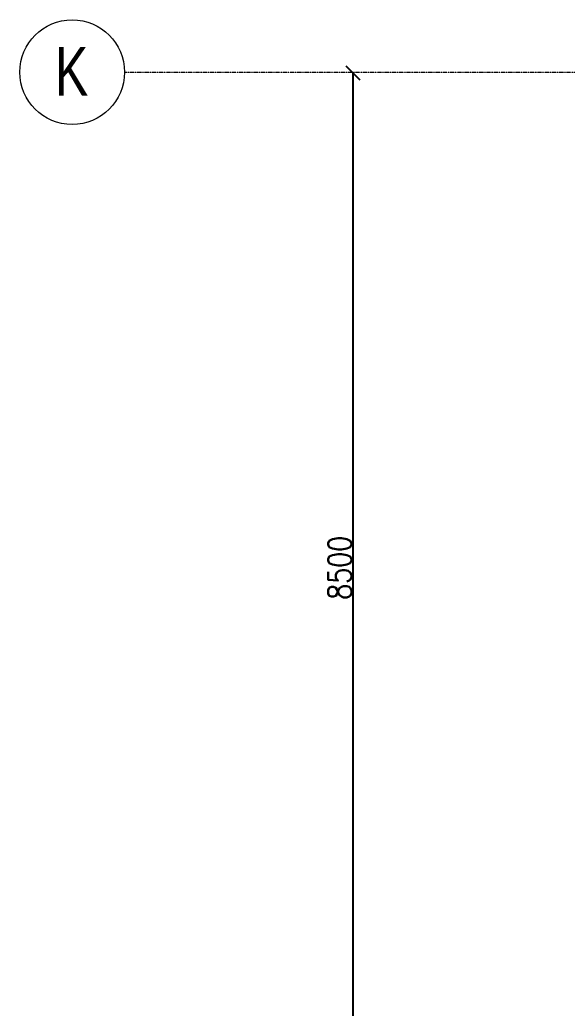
# Model space of a CAD drawing. Header units: millimetres. Extents: x -900 to 77706, y -21218 to 30789.
# Drawn here: x -900 to 3802, y 17458 to 25950 of the extents above; entities that cross this region are included whole.
import ezdxf

# ---------------------------------------------------------------- set-up
doc = ezdxf.new("R2010")
doc.units = ezdxf.units.MM
doc.header["$LTSCALE"] = 0.9
doc.linetypes.add('Grid Line', pattern=[3.33375, 1.905, -0.47625, 0.47625, -0.47625])
doc.layers.add('COTAS', color=8, linetype='Continuous')
doc.layers.add('E_EJES', color=8, linetype='Continuous', lineweight=9)
doc.layers.add('E_EJES-1', color=8, linetype='Grid Line', lineweight=9)
doc.styles.add('CNI_COTAS', font='romans.shx', dxfattribs={"width": 0.8})
doc.styles.add('Swis721 LtCn BT', font='swisscl.ttf', dxfattribs={"height": 0.42})
doc.dimstyles.new('1.5', dxfattribs={"dimscale": 0, "dimtxt": 200, "dimasz": 120, "dimexe": 4, "dimexo": 4, "dimgap": 15, "dimtad": 1, "dimdec": 0, "dimzin": 4, "dimdsep": 46, "dimtxsty": 'CNI_COTAS', "dimblk": 'OBLIQUE', "dimcen": -0.09, "dimclrd": 256, "dimclrt": 3, "dimadec": 0, "dimazin": 0, "dimtfac": 1, "dimtdec": 0, "dimtmove": 2, "dimatfit": 0, "dimldrblk": 'OBLIQUE', "dimfxl": 0.05, "dimtolj": 1, "dimtzin": 0, "dimarcsym": 0})

# ---------------------------------------------------------------- blocks, each defined once
blk = doc.blocks.new('Grid - CNI_NOMBRE EJES-372759-PLANTA DE PISO 12 N_E_ _48_55m')
at = {"layer": 'E_EJES'}
blk.add_circle((0, 0), 0.003, dxfattribs=at)
blk = doc.blocks.new('_Oblique')
at = {"color": 0, "linetype": 'ByBlock', "lineweight": -2}
blk.add_line((-0.5, -0.5), (0.5, 0.5), dxfattribs=at)
blk = doc.blocks.new('*D430')
at = {"layer": 'COTAS', "lineweight": -2, "transparency": 16777216}
blk.add_line((1963.2, 16992), (1963.2, 25492), dxfattribs=at)
at = {"layer": 'Defpoints', "color": 0, "transparency": 16777216}
for p in [(1963.2, 25492), (1963.2, 25492), (1963.2, 16992)]:
    blk.add_point(p, dxfattribs=at)
at = {"layer": 'COTAS', "lineweight": -2, "transparency": 16777216, "xscale": 120, "yscale": 120, "zscale": 120}
for p, rotation in [((1963.2, 25492), 90), ((1963.2, 16992), 270)]:
    blk.add_blockref('_Oblique', p, dxfattribs=dict(at, rotation=rotation))
at = {"layer": 'COTAS', "color": 3, "transparency": 16777216, "insert": (1848.2, 21242), "char_height": 200, "attachment_point": 5, "rotation": 90, "style": 'CNI_COTAS'}
blk.add_mtext('\\A1;8500', dxfattribs=at)

msp = doc.modelspace()

# ---------------------------------------------------------------- linework, layer by layer
at = {"layer": 'E_EJES-1'}
msp.add_line((0, 25500), (76806, 25500), dxfattribs=at)

# ---------------------------------------------------------------- block references
at = {"layer": 'E_EJES', "xscale": 149999.9999999989, "yscale": 149999.9999999989, "zscale": 149999.9999999989, "rotation": 269.9999999999994}
msp.add_blockref('Grid - CNI_NOMBRE EJES-372759-PLANTA DE PISO 12 N_E_ _48_55m', (-450, 25500), dxfattribs=at)

# ---------------------------------------------------------------- texts
at = {"layer": 'E_EJES', "insert": (-597.9, 25716.7), "char_height": 420, "width": 336.709, "attachment_point": 1, "style": 'Swis721 LtCn BT'}
msp.add_mtext('K', dxfattribs=at)

# ---------------------------------------------------------------- dimensions: what is measured, and where the dimension line sits
at = {"layer": 'COTAS'}
dim = msp.add_linear_dim(base=(1963.2, 25492), p1=(1963.2, 16992), p2=(1963.2, 25492), angle=90, dimstyle='1.5', override={"dimscale": 1}, dxfattribs=at)
dim.commit()
dim.dimension.update_dxf_attribs({"geometry": '*D430', "text_midpoint": (1848.2, 21242)})

doc.saveas('drawing.dxf')
